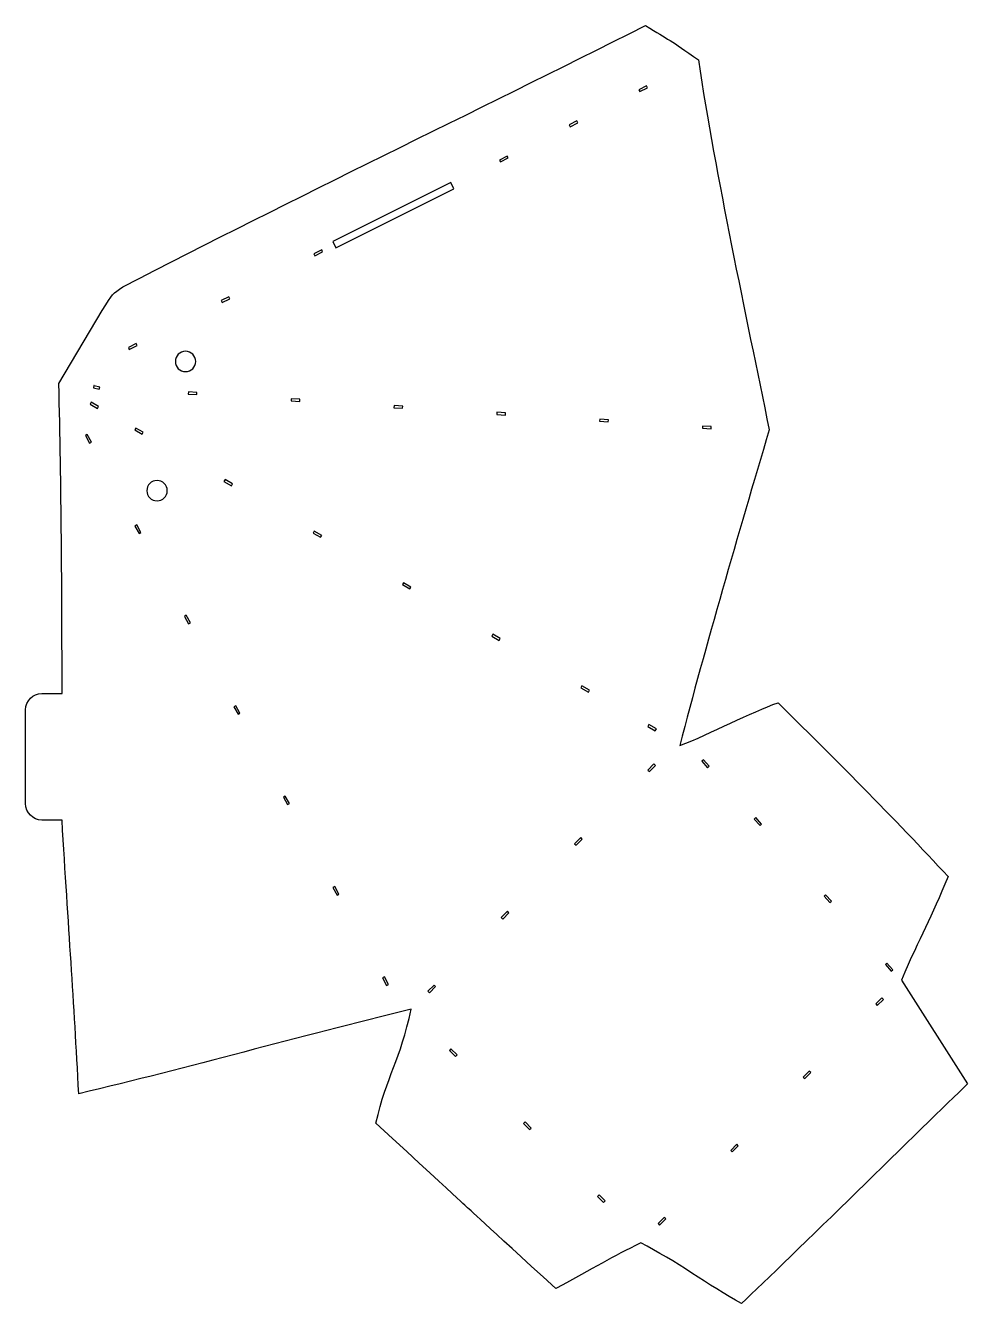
# Model space of a CAD drawing. Header units: centimetres. Extents: x -9.6 to 2.1, y -0.7 to 15.
import ezdxf

# ---------------------------------------------------------------- set-up
doc = ezdxf.new("R2010")
doc.units = ezdxf.units.CM
doc.header["$MEASUREMENT"] = 0
doc.layers.add('Layer 1', color=7, linetype='Continuous')

msp = doc.modelspace()

# ---------------------------------------------------------------- linework, layer by layer
at = {"layer": 'Layer 1'}
for points, knots in [([(-1.91534, 15.00915), (-4.05843, 13.92904), (-6.22484, 12.89347), (-8.35547, 11.78867), (-8.35547, 11.78867), (-8.48259, 11.6994), (-8.48019, 11.71154), (-8.6093, 11.49763), (-8.6093, 11.49763), (-8.6093, 11.49763), (-9.14426, 10.59722), (-9.14426, 10.59722), (-9.14426, 10.59722), (-9.11351, 9.32402), (-9.10569, 8.05065), (-9.10457, 6.7773), (-9.10457, 6.7773), (-9.10457, 6.7773), (-9.35262, 6.7773), (-9.35262, 6.7773), (-9.35262, 6.7773), (-9.46458, 6.7773), (-9.55436, 6.68751), (-9.55436, 6.57555), (-9.55436, 6.57555), (-9.55436, 6.57555), (-9.55436, 5.41965), (-9.55436, 5.41965), (-9.55436, 5.41965), (-9.55436, 5.3077), (-9.46458, 5.21708), (-9.35262, 5.21708), (-9.35262, 5.21708), (-9.35262, 5.21708), (-9.1054, 5.21708), (-9.1054, 5.21708), (-9.1054, 5.21708), (-9.02442, 3.88844), (-8.95862, 2.9924), (-8.89869, 1.84494), (-8.89869, 1.84494), (-7.53237, 2.16489), (-6.2052, 2.54839), (-4.80426, 2.88462), (-4.80426, 2.88462), (-4.93503, 2.25382), (-5.10341, 2.07437), (-5.23669, 1.48232), (-5.23669, 1.48232), (-4.0824, 0.41463), (-4.1061, 0.43609), (-4.12958, 0.45872), (-4.12958, 0.45872), (-4.09503, 0.42794), (-3.8969, 0.24785), (-3.02246, -0.55745), (-3.02246, -0.55745), (-2.53982, -0.29769), (-2.32951, -0.16517), (-1.97405, 0.00562), (-1.97405, 0.00562), (-1.55346, -0.20459), (-1.13126, -0.52389), (-0.73382, -0.74018), (-0.73382, -0.74018), (-0.15116, -0.19535), (1.54853, 1.48206), (2.05092, 1.96519), (2.05092, 1.96519), (2.05092, 1.96519), (1.23733, 3.24511), (1.23733, 3.24511), (1.23733, 3.24511), (1.47193, 3.79237), (1.60267, 4.00455), (1.81197, 4.52172), (1.81197, 4.52172), (1.18389, 5.20081), (0.32861, 6.0614), (-0.28154, 6.66237), (-0.28154, 6.66237), (-0.61157, 6.5501), (-1.11378, 6.27913), (-1.49284, 6.13651), (-1.49284, 6.13651), (-1.1748, 7.367), (-0.77433, 8.73583), (-0.39151, 10.02589), (-0.39151, 10.02589), (-0.68435, 11.46416), (-1.0445, 13.13291), (-1.26464, 14.58581), (-1.26464, 14.58581), (-1.61353, 14.83523), (-1.62544, 14.82929), (-1.91534, 15.00915)], [0, 0, 0, 0, 0.04, 0.04, 0.04, 0.04, 0.08, 0.08, 0.08, 0.08, 0.12, 0.12, 0.12, 0.12, 0.16, 0.16, 0.16, 0.16, 0.2, 0.2, 0.2, 0.2, 0.24, 0.24, 0.24, 0.24, 0.28, 0.28, 0.28, 0.28, 0.32, 0.32, 0.32, 0.32, 0.36, 0.36, 0.36, 0.36, 0.4, 0.4, 0.4, 0.4, 0.44, 0.44, 0.44, 0.44, 0.48, 0.48, 0.48, 0.48, 0.52, 0.52, 0.52, 0.52, 0.56, 0.56, 0.56, 0.56, 0.6, 0.6, 0.6, 0.6, 0.64, 0.64, 0.64, 0.64, 0.68, 0.68, 0.68, 0.68, 0.72, 0.72, 0.72, 0.72, 0.76, 0.76, 0.76, 0.76, 0.8, 0.8, 0.8, 0.8, 0.84, 0.84, 0.84, 0.84, 0.88, 0.88, 0.88, 0.88, 0.92, 0.92, 0.92, 0.92, 1, 1, 1, 1]), ([(-1.9046, 14.26666), (-1.9046, 14.26666), (-1.89219, 14.24351), (-1.89219, 14.24351), (-1.89219, 14.24351), (-1.89219, 14.24351), (-1.98728, 14.19473), (-1.98728, 14.19473), (-1.98728, 14.19473), (-1.98728, 14.19473), (-1.99968, 14.2187), (-1.99968, 14.2187), (-1.99968, 14.2187), (-1.99968, 14.2187), (-1.9046, 14.26666), (-1.9046, 14.26666)], [0, 0, 0, 0, 0.2, 0.2, 0.2, 0.2, 0.4, 0.4, 0.4, 0.4, 0.6, 0.6, 0.6, 0.6, 1, 1, 1, 1]), ([(-2.76201, 13.8334), (-2.76201, 13.8334), (-2.74961, 13.81025), (-2.74961, 13.81025), (-2.74961, 13.81025), (-2.74961, 13.81025), (-2.84469, 13.76147), (-2.84469, 13.76147), (-2.84469, 13.76147), (-2.84469, 13.76147), (-2.8571, 13.78545), (-2.8571, 13.78545), (-2.8571, 13.78545), (-2.8571, 13.78545), (-2.76201, 13.8334), (-2.76201, 13.8334)], [0, 0, 0, 0, 0.2, 0.2, 0.2, 0.2, 0.4, 0.4, 0.4, 0.4, 0.6, 0.6, 0.6, 0.6, 1, 1, 1, 1]), ([(-3.61943, 13.40015), (-3.61943, 13.40015), (-3.60702, 13.377), (-3.60702, 13.377), (-3.60702, 13.377), (-3.60702, 13.377), (-3.70294, 13.32822), (-3.70294, 13.32822), (-3.70294, 13.32822), (-3.70294, 13.32822), (-3.71451, 13.35219), (-3.71451, 13.35219), (-3.71451, 13.35219), (-3.71451, 13.35219), (-3.61943, 13.40015), (-3.61943, 13.40015)], [0, 0, 0, 0, 0.2, 0.2, 0.2, 0.2, 0.4, 0.4, 0.4, 0.4, 0.6, 0.6, 0.6, 0.6, 1, 1, 1, 1]), ([(-4.31396, 13.07355), (-4.31396, 13.07355), (-4.27592, 12.99666), (-4.27592, 12.99666), (-4.27592, 12.99666), (-4.27592, 12.99666), (-5.73113, 12.26906), (-5.73113, 12.26906), (-5.73113, 12.26906), (-5.73113, 12.26906), (-5.76917, 12.34595), (-5.76917, 12.34595), (-5.76917, 12.34595), (-5.76917, 12.34595), (-4.31396, 13.07355), (-4.31396, 13.07355)], [0, 0, 0, 0, 0.2, 0.2, 0.2, 0.2, 0.4, 0.4, 0.4, 0.4, 0.6, 0.6, 0.6, 0.6, 1, 1, 1, 1]), ([(-5.90559, 12.24508), (-5.90559, 12.24508), (-5.89402, 12.2211), (-5.89402, 12.2211), (-5.89402, 12.2211), (-5.89402, 12.2211), (-5.9891, 12.17314), (-5.9891, 12.17314), (-5.9891, 12.17314), (-5.9891, 12.17314), (-6.0015, 12.19712), (-6.0015, 12.19712), (-6.0015, 12.19712), (-6.0015, 12.19712), (-5.90559, 12.24508), (-5.90559, 12.24508)], [0, 0, 0, 0, 0.2, 0.2, 0.2, 0.2, 0.4, 0.4, 0.4, 0.4, 0.6, 0.6, 0.6, 0.6, 1, 1, 1, 1]), ([(-7.04909, 11.66713), (-7.04909, 11.66713), (-7.03751, 11.64315), (-7.03751, 11.64315), (-7.03751, 11.64315), (-7.03751, 11.64315), (-7.1326, 11.5952), (-7.1326, 11.5952), (-7.1326, 11.5952), (-7.1326, 11.5952), (-7.14417, 11.61917), (-7.14417, 11.61917), (-7.14417, 11.61917), (-7.14417, 11.61917), (-7.04909, 11.66713), (-7.04909, 11.66713)], [0, 0, 0, 0, 0.2, 0.2, 0.2, 0.2, 0.4, 0.4, 0.4, 0.4, 0.6, 0.6, 0.6, 0.6, 1, 1, 1, 1]), ([(-8.19258, 11.08918), (-8.19258, 11.08918), (-8.18018, 11.06603), (-8.18018, 11.06603), (-8.18018, 11.06603), (-8.18018, 11.06603), (-8.27609, 11.01725), (-8.27609, 11.01725), (-8.27609, 11.01725), (-8.27609, 11.01725), (-8.28767, 11.04122), (-8.28767, 11.04122), (-8.28767, 11.04122), (-8.28767, 11.04122), (-8.19258, 11.08918), (-8.19258, 11.08918)], [0, 0, 0, 0, 0.2, 0.2, 0.2, 0.2, 0.4, 0.4, 0.4, 0.4, 0.6, 0.6, 0.6, 0.6, 1, 1, 1, 1]), ([(-7.58322, 10.99492), (-7.51384, 10.99492), (-7.45754, 10.93862), (-7.45754, 10.86924), (-7.45754, 10.86924), (-7.45754, 10.79987), (-7.51384, 10.74357), (-7.58322, 10.74357), (-7.58322, 10.74357), (-7.65259, 10.74357), (-7.70889, 10.79987), (-7.70889, 10.86924), (-7.70889, 10.86924), (-7.70889, 10.93862), (-7.65259, 10.99492), (-7.58322, 10.99492)], [0, 0, 0, 0, 0.2, 0.2, 0.2, 0.2, 0.4, 0.4, 0.4, 0.4, 0.6, 0.6, 0.6, 0.6, 1, 1, 1, 1]), ([(-8.71183, 10.57159), (-8.71183, 10.57159), (-8.70935, 10.57159), (-8.70935, 10.57159), (-8.70935, 10.57159), (-8.70935, 10.57159), (-8.70935, 10.57076), (-8.70935, 10.57076), (-8.70935, 10.57076), (-8.70935, 10.57076), (-8.6399, 10.55257), (-8.6399, 10.55257), (-8.6399, 10.55257), (-8.6399, 10.55257), (-8.64651, 10.52694), (-8.64651, 10.52694), (-8.64651, 10.52694), (-8.64651, 10.52694), (-8.71596, 10.54513), (-8.71596, 10.54513), (-8.71596, 10.54513), (-8.71596, 10.54513), (-8.71183, 10.57159), (-8.71183, 10.57159)], [0, 0, 0, 0, 0.14285714, 0.14285714, 0.14285714, 0.14285714, 0.28571429, 0.28571429, 0.28571429, 0.28571429, 0.42857143, 0.42857143, 0.42857143, 0.42857143, 0.57142857, 0.57142857, 0.57142857, 0.57142857, 0.71428571, 0.71428571, 0.71428571, 0.71428571, 1, 1, 1, 1]), ([(-7.54766, 10.49469), (-7.54766, 10.49469), (-7.44266, 10.48725), (-7.44266, 10.48725), (-7.44266, 10.48725), (-7.44266, 10.48725), (-7.44431, 10.46079), (-7.44431, 10.46079), (-7.44431, 10.46079), (-7.44431, 10.46079), (-7.54932, 10.46824), (-7.54932, 10.46824), (-7.54932, 10.46824), (-7.54932, 10.46824), (-7.54766, 10.49469), (-7.54766, 10.49469)], [0, 0, 0, 0, 0.2, 0.2, 0.2, 0.2, 0.4, 0.4, 0.4, 0.4, 0.6, 0.6, 0.6, 0.6, 1, 1, 1, 1]), ([(-6.28097, 10.41036), (-6.28097, 10.41036), (-6.17514, 10.40374), (-6.17514, 10.40374), (-6.17514, 10.40374), (-6.17514, 10.40374), (-6.17679, 10.37728), (-6.17679, 10.37728), (-6.17679, 10.37728), (-6.17679, 10.37728), (-6.28262, 10.3839), (-6.28262, 10.3839), (-6.28262, 10.3839), (-6.28262, 10.3839), (-6.28097, 10.41036), (-6.28097, 10.41036)], [0, 0, 0, 0, 0.2, 0.2, 0.2, 0.2, 0.4, 0.4, 0.4, 0.4, 0.6, 0.6, 0.6, 0.6, 1, 1, 1, 1]), ([(-8.74573, 10.36654), (-8.74573, 10.36654), (-8.65395, 10.31362), (-8.65395, 10.31362), (-8.65395, 10.31362), (-8.65395, 10.31362), (-8.66718, 10.2913), (-8.66718, 10.2913), (-8.66718, 10.2913), (-8.66718, 10.2913), (-8.75896, 10.34421), (-8.75896, 10.34421), (-8.75896, 10.34421), (-8.75896, 10.34421), (-8.74573, 10.36654), (-8.74573, 10.36654)], [0, 0, 0, 0, 0.2, 0.2, 0.2, 0.2, 0.4, 0.4, 0.4, 0.4, 0.6, 0.6, 0.6, 0.6, 1, 1, 1, 1]), ([(-5.01345, 10.32602), (-5.01345, 10.32602), (-4.90762, 10.31941), (-4.90762, 10.31941), (-4.90762, 10.31941), (-4.90762, 10.31941), (-4.90927, 10.29295), (-4.90927, 10.29295), (-4.90927, 10.29295), (-4.90927, 10.29295), (-5.0151, 10.29956), (-5.0151, 10.29956), (-5.0151, 10.29956), (-5.0151, 10.29956), (-5.01345, 10.32602), (-5.01345, 10.32602)], [0, 0, 0, 0, 0.2, 0.2, 0.2, 0.2, 0.4, 0.4, 0.4, 0.4, 0.6, 0.6, 0.6, 0.6, 1, 1, 1, 1]), ([(-3.74593, 10.24251), (-3.74593, 10.24251), (-3.64092, 10.23507), (-3.64092, 10.23507), (-3.64092, 10.23507), (-3.64092, 10.23507), (-3.64258, 10.20861), (-3.64258, 10.20861), (-3.64258, 10.20861), (-3.64258, 10.20861), (-3.74841, 10.21605), (-3.74841, 10.21605), (-3.74841, 10.21605), (-3.74841, 10.21605), (-3.74593, 10.24251), (-3.74593, 10.24251)], [0, 0, 0, 0, 0.2, 0.2, 0.2, 0.2, 0.4, 0.4, 0.4, 0.4, 0.6, 0.6, 0.6, 0.6, 1, 1, 1, 1]), ([(-2.47924, 10.15818), (-2.47924, 10.15818), (-2.3734, 10.15074), (-2.3734, 10.15074), (-2.3734, 10.15074), (-2.3734, 10.15074), (-2.37506, 10.12428), (-2.37506, 10.12428), (-2.37506, 10.12428), (-2.37506, 10.12428), (-2.48089, 10.13172), (-2.48089, 10.13172), (-2.48089, 10.13172), (-2.48089, 10.13172), (-2.47924, 10.15818), (-2.47924, 10.15818)], [0, 0, 0, 0, 0.2, 0.2, 0.2, 0.2, 0.4, 0.4, 0.4, 0.4, 0.6, 0.6, 0.6, 0.6, 1, 1, 1, 1]), ([(-8.79451, 9.96801), (-8.79451, 9.96801), (-8.74325, 9.8754), (-8.74325, 9.8754), (-8.74325, 9.8754), (-8.74325, 9.8754), (-8.7664, 9.86217), (-8.7664, 9.86217), (-8.7664, 9.86217), (-8.7664, 9.86217), (-8.81766, 9.95561), (-8.81766, 9.95561), (-8.81766, 9.95561), (-8.81766, 9.95561), (-8.79451, 9.96801), (-8.79451, 9.96801)], [0, 0, 0, 0, 0.2, 0.2, 0.2, 0.2, 0.4, 0.4, 0.4, 0.4, 0.6, 0.6, 0.6, 0.6, 1, 1, 1, 1]), ([(-8.19589, 10.04904), (-8.19589, 10.04904), (-8.10411, 9.99612), (-8.10411, 9.99612), (-8.10411, 9.99612), (-8.10411, 9.99612), (-8.11734, 9.97297), (-8.11734, 9.97297), (-8.11734, 9.97297), (-8.11734, 9.97297), (-8.20912, 10.02589), (-8.20912, 10.02589), (-8.20912, 10.02589), (-8.20912, 10.02589), (-8.19589, 10.04904), (-8.19589, 10.04904)], [0, 0, 0, 0, 0.2, 0.2, 0.2, 0.2, 0.4, 0.4, 0.4, 0.4, 0.6, 0.6, 0.6, 0.6, 1, 1, 1, 1]), ([(-1.21172, 10.07384), (-1.21172, 10.07384), (-1.10589, 10.06723), (-1.10589, 10.06723), (-1.10589, 10.06723), (-1.10589, 10.06723), (-1.10837, 10.04077), (-1.10837, 10.04077), (-1.10837, 10.04077), (-1.10837, 10.04077), (-1.21337, 10.04738), (-1.21337, 10.04738), (-1.21337, 10.04738), (-1.21337, 10.04738), (-1.21172, 10.07384), (-1.21172, 10.07384)], [0, 0, 0, 0, 0.2, 0.2, 0.2, 0.2, 0.4, 0.4, 0.4, 0.4, 0.6, 0.6, 0.6, 0.6, 1, 1, 1, 1]), ([(-7.93462, 9.40246), (-7.86524, 9.40246), (-7.80894, 9.34616), (-7.80894, 9.27678), (-7.80894, 9.27678), (-7.80894, 9.20741), (-7.86524, 9.15111), (-7.93462, 9.15111), (-7.93462, 9.15111), (-8.00399, 9.15111), (-8.06029, 9.20741), (-8.06029, 9.27678), (-8.06029, 9.27678), (-8.06029, 9.34616), (-8.00399, 9.40246), (-7.93462, 9.40246)], [0, 0, 0, 0, 0.2, 0.2, 0.2, 0.2, 0.4, 0.4, 0.4, 0.4, 0.6, 0.6, 0.6, 0.6, 1, 1, 1, 1]), ([(-7.09622, 9.41321), (-7.09622, 9.41321), (-7.00444, 9.36029), (-7.00444, 9.36029), (-7.00444, 9.36029), (-7.00444, 9.36029), (-7.01767, 9.33714), (-7.01767, 9.33714), (-7.01767, 9.33714), (-7.01767, 9.33714), (-7.10945, 9.39089), (-7.10945, 9.39089), (-7.10945, 9.39089), (-7.10945, 9.39089), (-7.09622, 9.41321), (-7.09622, 9.41321)], [0, 0, 0, 0, 0.2, 0.2, 0.2, 0.2, 0.4, 0.4, 0.4, 0.4, 0.6, 0.6, 0.6, 0.6, 1, 1, 1, 1]), ([(-8.18432, 8.85428), (-8.18432, 8.85428), (-8.13305, 8.76167), (-8.13305, 8.76167), (-8.13305, 8.76167), (-8.13305, 8.76167), (-8.1562, 8.74844), (-8.1562, 8.74844), (-8.1562, 8.74844), (-8.1562, 8.74844), (-8.20747, 8.84105), (-8.20747, 8.84105), (-8.20747, 8.84105), (-8.20747, 8.84105), (-8.18432, 8.85428), (-8.18432, 8.85428)], [0, 0, 0, 0, 0.2, 0.2, 0.2, 0.2, 0.4, 0.4, 0.4, 0.4, 0.6, 0.6, 0.6, 0.6, 1, 1, 1, 1]), ([(-5.99737, 8.77738), (-5.99737, 8.77738), (-5.90559, 8.72447), (-5.90559, 8.72447), (-5.90559, 8.72447), (-5.90559, 8.72447), (-5.91882, 8.70214), (-5.91882, 8.70214), (-5.91882, 8.70214), (-5.91882, 8.70214), (-6.0106, 8.75506), (-6.0106, 8.75506), (-6.0106, 8.75506), (-6.0106, 8.75506), (-5.99737, 8.77738), (-5.99737, 8.77738)], [0, 0, 0, 0, 0.2, 0.2, 0.2, 0.2, 0.4, 0.4, 0.4, 0.4, 0.6, 0.6, 0.6, 0.6, 1, 1, 1, 1]), ([(-4.8977, 8.14238), (-4.8977, 8.14238), (-4.80592, 8.08947), (-4.80592, 8.08947), (-4.80592, 8.08947), (-4.80592, 8.08947), (-4.81915, 8.06631), (-4.81915, 8.06631), (-4.81915, 8.06631), (-4.81915, 8.06631), (-4.91092, 8.11923), (-4.91092, 8.11923), (-4.91092, 8.11923), (-4.91092, 8.11923), (-4.8977, 8.14238), (-4.8977, 8.14238)], [0, 0, 0, 0, 0.2, 0.2, 0.2, 0.2, 0.4, 0.4, 0.4, 0.4, 0.6, 0.6, 0.6, 0.6, 1, 1, 1, 1]), ([(-7.57412, 7.74055), (-7.57412, 7.74055), (-7.52286, 7.64712), (-7.52286, 7.64712), (-7.52286, 7.64712), (-7.52286, 7.64712), (-7.54601, 7.63471), (-7.54601, 7.63471), (-7.54601, 7.63471), (-7.54601, 7.63471), (-7.59727, 7.72732), (-7.59727, 7.72732), (-7.59727, 7.72732), (-7.59727, 7.72732), (-7.57412, 7.74055), (-7.57412, 7.74055)], [0, 0, 0, 0, 0.2, 0.2, 0.2, 0.2, 0.4, 0.4, 0.4, 0.4, 0.6, 0.6, 0.6, 0.6, 1, 1, 1, 1]), ([(-3.79802, 7.50656), (-3.79802, 7.50656), (-3.70624, 7.45364), (-3.70624, 7.45364), (-3.70624, 7.45364), (-3.70624, 7.45364), (-3.71947, 7.43049), (-3.71947, 7.43049), (-3.71947, 7.43049), (-3.71947, 7.43049), (-3.81125, 7.4834), (-3.81125, 7.4834), (-3.81125, 7.4834), (-3.81125, 7.4834), (-3.79802, 7.50656), (-3.79802, 7.50656)], [0, 0, 0, 0, 0.2, 0.2, 0.2, 0.2, 0.4, 0.4, 0.4, 0.4, 0.6, 0.6, 0.6, 0.6, 1, 1, 1, 1]), ([(-2.69835, 6.87073), (-2.69835, 6.87073), (-2.60657, 6.81781), (-2.60657, 6.81781), (-2.60657, 6.81781), (-2.60657, 6.81781), (-2.6198, 6.79466), (-2.6198, 6.79466), (-2.6198, 6.79466), (-2.6198, 6.79466), (-2.71158, 6.84758), (-2.71158, 6.84758), (-2.71158, 6.84758), (-2.71158, 6.84758), (-2.69835, 6.87073), (-2.69835, 6.87073)], [0, 0, 0, 0, 0.2, 0.2, 0.2, 0.2, 0.4, 0.4, 0.4, 0.4, 0.6, 0.6, 0.6, 0.6, 1, 1, 1, 1]), ([(-6.96393, 6.62682), (-6.96393, 6.62682), (-6.91266, 6.53339), (-6.91266, 6.53339), (-6.91266, 6.53339), (-6.91266, 6.53339), (-6.93581, 6.52098), (-6.93581, 6.52098), (-6.93581, 6.52098), (-6.93581, 6.52098), (-6.98708, 6.61359), (-6.98708, 6.61359), (-6.98708, 6.61359), (-6.98708, 6.61359), (-6.96393, 6.62682), (-6.96393, 6.62682)], [0, 0, 0, 0, 0.2, 0.2, 0.2, 0.2, 0.4, 0.4, 0.4, 0.4, 0.6, 0.6, 0.6, 0.6, 1, 1, 1, 1]), ([(-1.874, 6.39448), (-1.874, 6.39448), (-1.78223, 6.34156), (-1.78223, 6.34156), (-1.78223, 6.34156), (-1.78223, 6.34156), (-1.79546, 6.31841), (-1.79546, 6.31841), (-1.79546, 6.31841), (-1.79546, 6.31841), (-1.88723, 6.37133), (-1.88723, 6.37133), (-1.88723, 6.37133), (-1.88723, 6.37133), (-1.874, 6.39448), (-1.874, 6.39448)], [0, 0, 0, 0, 0.2, 0.2, 0.2, 0.2, 0.4, 0.4, 0.4, 0.4, 0.6, 0.6, 0.6, 0.6, 1, 1, 1, 1]), ([(-1.81117, 5.90996), (-1.81117, 5.90996), (-1.79298, 5.89012), (-1.79298, 5.89012), (-1.79298, 5.89012), (-1.79298, 5.89012), (-1.86822, 5.81488), (-1.86822, 5.81488), (-1.86822, 5.81488), (-1.86822, 5.81488), (-1.88641, 5.83389), (-1.88641, 5.83389), (-1.88641, 5.83389), (-1.88641, 5.83389), (-1.81117, 5.90996), (-1.81117, 5.90996)], [0, 0, 0, 0, 0.2, 0.2, 0.2, 0.2, 0.4, 0.4, 0.4, 0.4, 0.6, 0.6, 0.6, 0.6, 1, 1, 1, 1]), ([(-1.20262, 5.9604), (-1.20262, 5.9604), (-1.13069, 5.8802), (-1.13069, 5.8802), (-1.13069, 5.8802), (-1.13069, 5.8802), (-1.15053, 5.86283), (-1.15053, 5.86283), (-1.15053, 5.86283), (-1.15053, 5.86283), (-1.22164, 5.94138), (-1.22164, 5.94138), (-1.22164, 5.94138), (-1.22164, 5.94138), (-1.20262, 5.9604), (-1.20262, 5.9604)], [0, 0, 0, 0, 0.2, 0.2, 0.2, 0.2, 0.4, 0.4, 0.4, 0.4, 0.6, 0.6, 0.6, 0.6, 1, 1, 1, 1]), ([(-6.35373, 5.51309), (-6.35373, 5.51309), (-6.30247, 5.41965), (-6.30247, 5.41965), (-6.30247, 5.41965), (-6.30247, 5.41965), (-6.32645, 5.40725), (-6.32645, 5.40725), (-6.32645, 5.40725), (-6.32645, 5.40725), (-6.37688, 5.49986), (-6.37688, 5.49986), (-6.37688, 5.49986), (-6.37688, 5.49986), (-6.35373, 5.51309), (-6.35373, 5.51309)], [0, 0, 0, 0, 0.2, 0.2, 0.2, 0.2, 0.4, 0.4, 0.4, 0.4, 0.6, 0.6, 0.6, 0.6, 1, 1, 1, 1]), ([(-0.55687, 5.24685), (-0.55687, 5.24685), (-0.48577, 5.16747), (-0.48577, 5.16747), (-0.48577, 5.16747), (-0.48577, 5.16747), (-0.50479, 5.14928), (-0.50479, 5.14928), (-0.50479, 5.14928), (-0.50479, 5.14928), (-0.57672, 5.22949), (-0.57672, 5.22949), (-0.57672, 5.22949), (-0.57672, 5.22949), (-0.55687, 5.24685), (-0.55687, 5.24685)], [0, 0, 0, 0, 0.2, 0.2, 0.2, 0.2, 0.4, 0.4, 0.4, 0.4, 0.6, 0.6, 0.6, 0.6, 1, 1, 1, 1]), ([(-2.71406, 5.00046), (-2.71406, 5.00046), (-2.69587, 4.98227), (-2.69587, 4.98227), (-2.69587, 4.98227), (-2.69587, 4.98227), (-2.77193, 4.9062), (-2.77193, 4.9062), (-2.77193, 4.9062), (-2.77193, 4.9062), (-2.79012, 4.92521), (-2.79012, 4.92521), (-2.79012, 4.92521), (-2.79012, 4.92521), (-2.71406, 5.00046), (-2.71406, 5.00046)], [0, 0, 0, 0, 0.2, 0.2, 0.2, 0.2, 0.4, 0.4, 0.4, 0.4, 0.6, 0.6, 0.6, 0.6, 1, 1, 1, 1]), ([(-5.74354, 4.39853), (-5.74354, 4.39853), (-5.6931, 4.30592), (-5.6931, 4.30592), (-5.6931, 4.30592), (-5.6931, 4.30592), (-5.71625, 4.29352), (-5.71625, 4.29352), (-5.71625, 4.29352), (-5.71625, 4.29352), (-5.76669, 4.38613), (-5.76669, 4.38613), (-5.76669, 4.38613), (-5.76669, 4.38613), (-5.74354, 4.39853), (-5.74354, 4.39853)], [0, 0, 0, 0, 0.2, 0.2, 0.2, 0.2, 0.4, 0.4, 0.4, 0.4, 0.6, 0.6, 0.6, 0.6, 1, 1, 1, 1]), ([(0.30385, 4.29683), (0.30385, 4.29683), (0.37578, 4.21745), (0.37578, 4.21745), (0.37578, 4.21745), (0.37578, 4.21745), (0.35594, 4.19926), (0.35594, 4.19926), (0.35594, 4.19926), (0.35594, 4.19926), (0.28483, 4.27947), (0.28483, 4.27947), (0.28483, 4.27947), (0.28483, 4.27947), (0.30385, 4.29683), (0.30385, 4.29683)], [0, 0, 0, 0, 0.2, 0.2, 0.2, 0.2, 0.4, 0.4, 0.4, 0.4, 0.6, 0.6, 0.6, 0.6, 1, 1, 1, 1]), ([(-3.61777, 4.0926), (-3.61777, 4.0926), (-3.59876, 4.07359), (-3.59876, 4.07359), (-3.59876, 4.07359), (-3.59876, 4.07359), (-3.67482, 3.99752), (-3.67482, 3.99752), (-3.67482, 3.99752), (-3.67482, 3.99752), (-3.69384, 4.01736), (-3.69384, 4.01736), (-3.69384, 4.01736), (-3.69384, 4.01736), (-3.61777, 4.0926), (-3.61777, 4.0926)], [0, 0, 0, 0, 0.2, 0.2, 0.2, 0.2, 0.4, 0.4, 0.4, 0.4, 0.6, 0.6, 0.6, 0.6, 1, 1, 1, 1]), ([(1.05874, 3.45264), (1.05874, 3.45264), (1.13067, 3.37327), (1.13067, 3.37327), (1.13067, 3.37327), (1.13067, 3.37327), (1.11083, 3.35508), (1.11083, 3.35508), (1.11083, 3.35508), (1.11083, 3.35508), (1.03972, 3.43528), (1.03972, 3.43528), (1.03972, 3.43528), (1.03972, 3.43528), (1.05874, 3.45264), (1.05874, 3.45264)], [0, 0, 0, 0, 0.2, 0.2, 0.2, 0.2, 0.4, 0.4, 0.4, 0.4, 0.6, 0.6, 0.6, 0.6, 1, 1, 1, 1]), ([(-5.13334, 3.2848), (-5.13334, 3.2848), (-5.0829, 3.19219), (-5.0829, 3.19219), (-5.0829, 3.19219), (-5.0829, 3.19219), (-5.10605, 3.17979), (-5.10605, 3.17979), (-5.10605, 3.17979), (-5.10605, 3.17979), (-5.15649, 3.2724), (-5.15649, 3.2724), (-5.15649, 3.2724), (-5.15649, 3.2724), (-5.13334, 3.2848), (-5.13334, 3.2848)], [0, 0, 0, 0, 0.2, 0.2, 0.2, 0.2, 0.4, 0.4, 0.4, 0.4, 0.6, 0.6, 0.6, 0.6, 1, 1, 1, 1]), ([(-4.52149, 3.18393), (-4.52149, 3.18393), (-4.50247, 3.16574), (-4.50247, 3.16574), (-4.50247, 3.16574), (-4.50247, 3.16574), (-4.57771, 3.08884), (-4.57771, 3.08884), (-4.57771, 3.08884), (-4.57771, 3.08884), (-4.59673, 3.10786), (-4.59673, 3.10786), (-4.59673, 3.10786), (-4.59673, 3.10786), (-4.52149, 3.18393), (-4.52149, 3.18393)], [0, 0, 0, 0, 0.2, 0.2, 0.2, 0.2, 0.4, 0.4, 0.4, 0.4, 0.6, 0.6, 0.6, 0.6, 1, 1, 1, 1]), ([(0.99673, 3.026), (0.99673, 3.026), (1.01574, 3.00699), (1.01574, 3.00699), (1.01574, 3.00699), (1.01574, 3.00699), (0.9405, 2.93174), (0.9405, 2.93174), (0.9405, 2.93174), (0.9405, 2.93174), (0.92231, 2.95076), (0.92231, 2.95076), (0.92231, 2.95076), (0.92231, 2.95076), (0.99673, 3.026), (0.99673, 3.026)], [0, 0, 0, 0, 0.2, 0.2, 0.2, 0.2, 0.4, 0.4, 0.4, 0.4, 0.6, 0.6, 0.6, 0.6, 1, 1, 1, 1]), ([(-4.31313, 2.39679), (-4.31313, 2.39679), (-4.23706, 2.32238), (-4.23706, 2.32238), (-4.23706, 2.32238), (-4.23706, 2.32238), (-4.25525, 2.30253), (-4.25525, 2.30253), (-4.25525, 2.30253), (-4.25525, 2.30253), (-4.33132, 2.37777), (-4.33132, 2.37777), (-4.33132, 2.37777), (-4.33132, 2.37777), (-4.31313, 2.39679), (-4.31313, 2.39679)], [0, 0, 0, 0, 0.2, 0.2, 0.2, 0.2, 0.4, 0.4, 0.4, 0.4, 0.6, 0.6, 0.6, 0.6, 1, 1, 1, 1]), ([(0.1021, 2.12394), (0.1021, 2.12394), (0.12112, 2.10575), (0.12112, 2.10575), (0.12112, 2.10575), (0.12112, 2.10575), (0.04671, 2.03051), (0.04671, 2.03051), (0.04671, 2.03051), (0.04671, 2.03051), (0.02769, 2.0487), (0.02769, 2.0487), (0.02769, 2.0487), (0.02769, 2.0487), (0.1021, 2.12394), (0.1021, 2.12394)], [0, 0, 0, 0, 0.2, 0.2, 0.2, 0.2, 0.4, 0.4, 0.4, 0.4, 0.6, 0.6, 0.6, 0.6, 1, 1, 1, 1]), ([(-3.40032, 1.49803), (-3.40032, 1.49803), (-3.32508, 1.42197), (-3.32508, 1.42197), (-3.32508, 1.42197), (-3.32508, 1.42197), (-3.34327, 1.40295), (-3.34327, 1.40295), (-3.34327, 1.40295), (-3.34327, 1.40295), (-3.41934, 1.47902), (-3.41934, 1.47902), (-3.41934, 1.47902), (-3.41934, 1.47902), (-3.40032, 1.49803), (-3.40032, 1.49803)], [0, 0, 0, 0, 0.2, 0.2, 0.2, 0.2, 0.4, 0.4, 0.4, 0.4, 0.6, 0.6, 0.6, 0.6, 1, 1, 1, 1]), ([(-0.79169, 1.22187), (-0.79169, 1.22187), (-0.77268, 1.20368), (-0.77268, 1.20368), (-0.77268, 1.20368), (-0.77268, 1.20368), (-0.84709, 1.12844), (-0.84709, 1.12844), (-0.84709, 1.12844), (-0.84709, 1.12844), (-0.86611, 1.14663), (-0.86611, 1.14663), (-0.86611, 1.14663), (-0.86611, 1.14663), (-0.79169, 1.22187), (-0.79169, 1.22187)], [0, 0, 0, 0, 0.2, 0.2, 0.2, 0.2, 0.4, 0.4, 0.4, 0.4, 0.6, 0.6, 0.6, 0.6, 1, 1, 1, 1]), ([(-2.48833, 0.59845), (-2.48833, 0.59845), (-2.41227, 0.52321), (-2.41227, 0.52321), (-2.41227, 0.52321), (-2.41227, 0.52321), (-2.43128, 0.50419), (-2.43128, 0.50419), (-2.43128, 0.50419), (-2.43128, 0.50419), (-2.50652, 0.57861), (-2.50652, 0.57861), (-2.50652, 0.57861), (-2.50652, 0.57861), (-2.48833, 0.59845), (-2.48833, 0.59845)], [0, 0, 0, 0, 0.2, 0.2, 0.2, 0.2, 0.4, 0.4, 0.4, 0.4, 0.6, 0.6, 0.6, 0.6, 1, 1, 1, 1]), ([(-1.68549, 0.31981), (-1.68549, 0.31981), (-1.6673, 0.30162), (-1.6673, 0.30162), (-1.6673, 0.30162), (-1.6673, 0.30162), (-1.74171, 0.22638), (-1.74171, 0.22638), (-1.74171, 0.22638), (-1.74171, 0.22638), (-1.7599, 0.2454), (-1.7599, 0.2454), (-1.7599, 0.2454), (-1.7599, 0.2454), (-1.68549, 0.31981), (-1.68549, 0.31981)], [0, 0, 0, 0, 0.2, 0.2, 0.2, 0.2, 0.4, 0.4, 0.4, 0.4, 0.6, 0.6, 0.6, 0.6, 1, 1, 1, 1])]:
    msp.add_open_spline(points, degree=3, knots=knots, dxfattribs=at)

doc.saveas('drawing.dxf')
